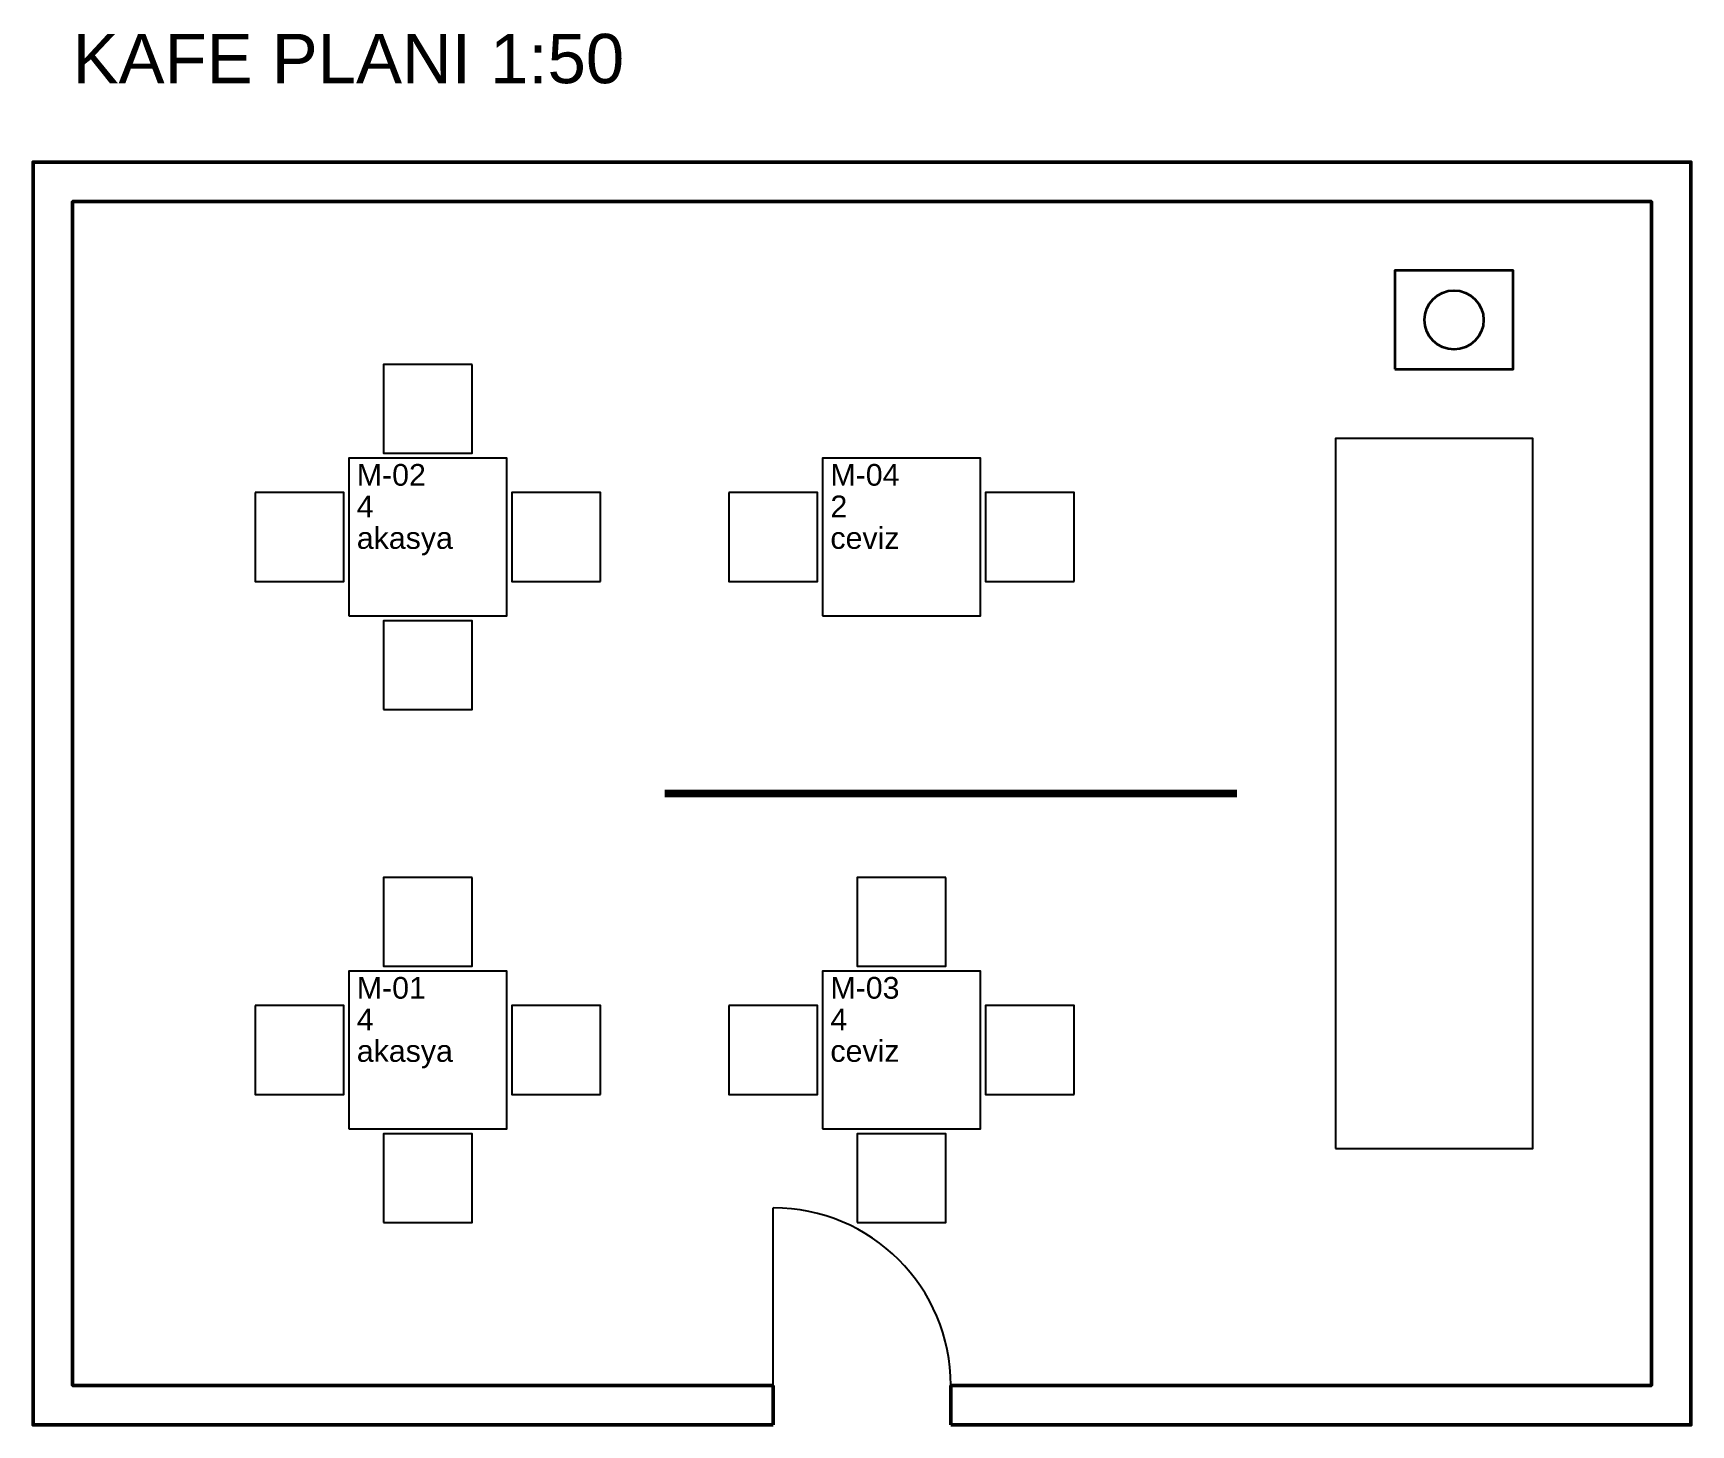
# Model space of a CAD drawing. Header units: millimetres. Extents: x -200 to 8200, y -200 to 6854.
import ezdxf

# ---------------------------------------------------------------- set-up
doc = ezdxf.new("R2010")
doc.units = ezdxf.units.MM
for name, color, linetype, lineweight in [('A-ANNO-TEXT', 2, 'Continuous', 25), ('A-DOOR', 4, 'Continuous', 25), ('A-EQPM-PATH', 6, 'Continuous', 25), ('A-EQPM-ROBT', 6, 'Continuous', 35), ('A-FURN', 30, 'Continuous', 25), ('A-WALL', 7, 'Continuous', 50)]:
    doc.layers.add(name, color=color, linetype=linetype, lineweight=lineweight)
doc.styles.get("Standard").update_dxf_attribs({"font": 'Arial.ttf'})

# ---------------------------------------------------------------- blocks, each defined once
blk = doc.blocks.new('SANDALYE')
blk.add_lwpolyline([(-225, -225), (225, -225), (225, 225), (-225, 225)], close=True)
blk = doc.blocks.new('MASA_OZ')
blk.add_lwpolyline([(-400, -400), (400, -400), (400, 400), (-400, 400)], close=True)
at = {"layer": 'A-ANNO-TEXT'}
for tag, p in [('KOD', (-360, 260)), ('KISI', (-360, 100)), ('MALZEME', (-360, -60))]:
    blk.add_attdef(tag, p, '', height=110, dxfattribs=at)
blk = doc.blocks.new('ROBOT_ISTASYON')
blk.add_lwpolyline([(-300, -250), (300, -250), (300, 250), (-300, 250)], close=True)
blk.add_circle((0, 0), 150)

msp = doc.modelspace()

# ---------------------------------------------------------------- linework, layer by layer
at = {"layer": 'A-DOOR'}
msp.add_line((3550, 0), (3550, 900), dxfattribs=at)
msp.add_arc((3550, 0), 900, 0, 90, dxfattribs=at)
at = {"layer": 'A-EQPM-PATH', "const_width": 40}
msp.add_lwpolyline([(5900, 3000), (3000, 3000)], dxfattribs=at)
at = {"layer": 'A-FURN'}
msp.add_lwpolyline([(6400, 1200), (7400, 1200), (7400, 4800), (6400, 4800)], close=True, dxfattribs=at)
at = {"layer": 'A-WALL'}
for p, q in [((3550, -200), (3550, 0)), ((4450, -200), (4450, 0))]:
    msp.add_line(p, q, dxfattribs=at)
for points in [[(3550, -200), (-200, -200), (-200, 6200), (8200, 6200), (8200, -200), (4450, -200)], [(3550, 0), (0, 0), (0, 6000), (8000, 6000), (8000, 0), (4450, 0)]]:
    msp.add_lwpolyline(points, dxfattribs=at)

# ---------------------------------------------------------------- block references
at = {"layer": 'A-EQPM-ROBT'}
msp.add_blockref('ROBOT_ISTASYON', (7000, 5400), dxfattribs=at)
at = {"layer": 'A-FURN'}
for p, rotation in [((1800, 4950), 180), ((1150, 4300), 270), ((2450, 4300), 90), ((3550, 4300), 270), ((4850, 4300), 90), ((1800, 2350), 180), ((4200, 2350), 180), ((1150, 1700), 270), ((2450, 1700), 90), ((3550, 1700), 270), ((4850, 1700), 90)]:
    msp.add_blockref('SANDALYE', p, dxfattribs=dict(at, rotation=rotation))
for p, values in [((1800, 4300), {'KOD': 'M-02', 'KISI': '4', 'MALZEME': 'akasya'}), ((4200, 4300), {'KOD': 'M-04', 'KISI': '2', 'MALZEME': 'ceviz'}), ((1800, 1700), {'KOD': 'M-01', 'KISI': '4', 'MALZEME': 'akasya'}), ((4200, 1700), {'KOD': 'M-03', 'KISI': '4', 'MALZEME': 'ceviz'})]:
    msp.add_blockref('MASA_OZ', p, dxfattribs=at).add_auto_attribs(values)
for p in [(1800, 3650), (1800, 1050), (4200, 1050)]:
    msp.add_blockref('SANDALYE', p, dxfattribs=at)

# ---------------------------------------------------------------- texts
at = {"layer": 'A-ANNO-TEXT'}
msp.add_text('KAFE PLANI 1:50', height=250, dxfattribs=at).set_placement((0, 6600))

doc.saveas('drawing.dxf')
